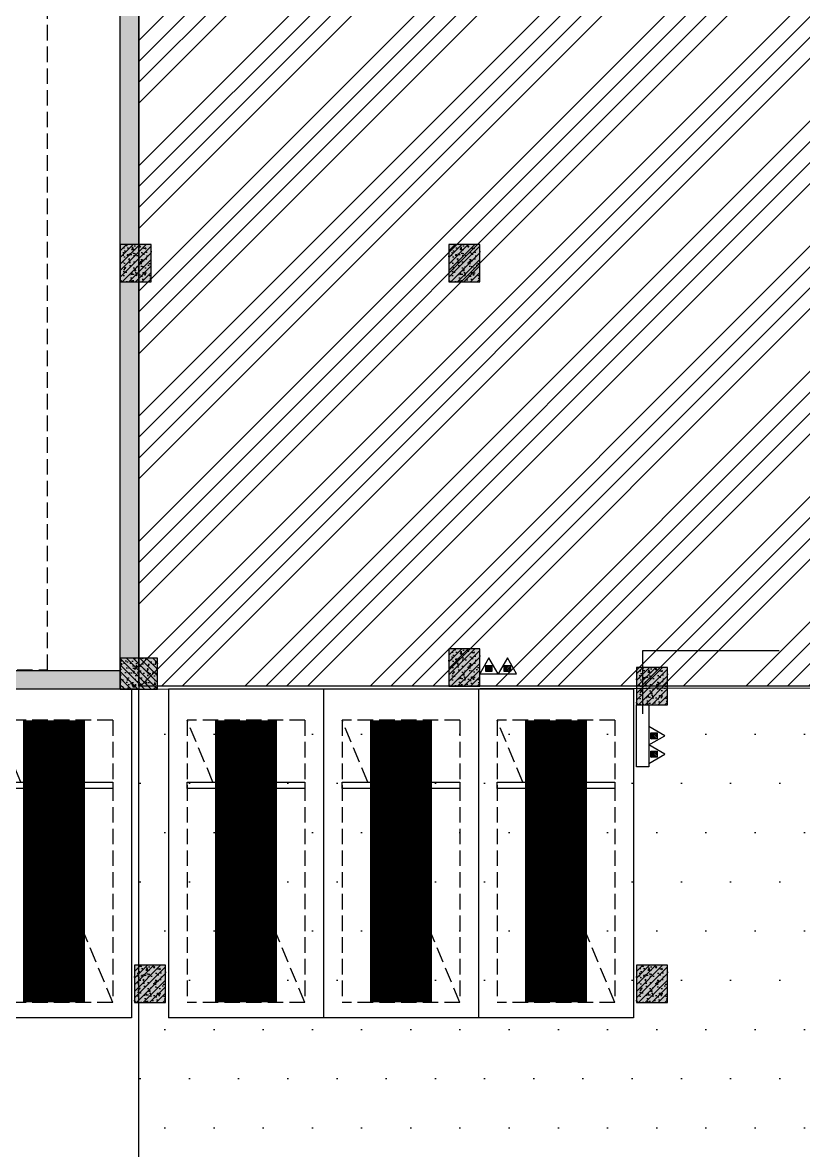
# Model space of a CAD drawing. Extents: x -1338203 to 1886333, y -783476 to 1038610.
# Drawn here: x 705730 to 718330, y 201541 to 219730 of the extents above; entities that cross this region are included whole.
import ezdxf

# ---------------------------------------------------------------- set-up
doc = ezdxf.new("R2010")
doc.units = 0
doc.header["$LTSCALE"] = 1000
doc.header["$MEASUREMENT"] = 0
doc.linetypes.add('A-001-主楼相对位置参照$0$DASH', pattern=[0.35, 0.25, -0.1])
doc.linetypes.add('A-001-平面B2$0$__DASH', pattern=[0.35, 0.25, -0.1])
for name, color, linetype in [('A-001-主楼相对位置参照$0$0G-SITE', 2, 'Continuous'), ('A-001-人防参照B1$0$PUB_HATCH', 8, 'Continuous'), ('A-001-平面参照B1$0$0A-ELEV-PATT', 8, 'Continuous'), ('A-001-平面参照B1$0$AUDIT_D_220531184525-2', 40, 'Continuous'), ('A-001-车位参照B1$0$A-001-车位参照B1$0$0A-P-PKNG-CAR(A)', 43, 'Continuous'), ('p-a-regular', 5, 'Continuous'), ('S001地下一墙柱$0$0S-CW-HATCH', 251, 'Continuous'), ('S001地下一墙柱$0$0S-CW-HATCH-UP', 251, 'Continuous'), ('S001地下一墙柱$0$0S-CW-LINE', 72, 'Continuous'), ('S001地下一墙柱$0$S001地下一墙柱$0$0S-CC-LINE', 52, 'Continuous'), ('S001地下一墙柱$0$S001地下一墙柱$0$0S-CW-HATCH', 251, 'Continuous'), ('S001地下一墙柱$0$S001地下一墙柱$0$0S-CW-HATCH-UP', 251, 'Continuous'), ('负一层消火栓$0$0P-ACC-CS（穿梁）', 5, 'Continuous'), ('负一层消火栓$0$0P-ACC-FH', 7, 'Continuous'), ('负一层消火栓$0$0P-DIM-FH', 3, 'Continuous'), ('负一层消火栓$0$0P-EQUIP-FH', 7, 'Continuous')]:
    doc.layers.add(name, color=color, linetype=linetype)
pattern_1 = [(45, (-10063346.176, -927328.15), (-53.0330086, 53.0330086), []), (50, (-10063346.18, -927328.15), (215.1780548, -18.8256405), [22.5, -247.5]), (355, (-10063346.18, -927328.15), (-41.6254, 225.65764), [18, -198]), (100.4514, (-10063328.24, -927329.72), (173.5528145, 206.8318626), [19.122057, -210.3426336]), (46.1842, (-10063346.18, -927268.15), (320.1723146, -49.655704), [33.75, -371.25]), (96.6356, (-10063319.5, -927272.3), (280.398812, 292.235361), [28.683086, -315.5139]), (351.1842, (-10063346.18, -927268.15), (280.398584, 292.23558), [27, -297]), (21, (-10063316.18, -927283.15), (179.0721156, -120.7856672), [22.5, -247.5]), (326, (-10063316.18, -927283.15), (72.9945996, 217.5450135), [18, -198]), (71.4514, (-10063301.25, -927293.21), (252.0667886, 96.759149), [19.122057, -210.3426336]), (37.5, (-10063346.176, -927328.15), (3.6479566, 99.86815615), [0, -195.6, 0, -201, 0, -198.75]), (7.5, (-10063346.18, -927328.15), (78.9208612, 118.3235136), [0, -114.6, 0, -191.1, 0, -75.75]), (327.5, (-10063413.076, -927328.15), (160.14673085, -6.7664615), [0, -75, 0, -234, 0, -310.5]), (317.5, (-10063443.08, -927328.15), (174.9558508, 30.0314947), [0, -97.5, 0, -155.4, 0, -220.5])]

# ---------------------------------------------------------------- blocks, each defined once
blk = doc.blocks.new('A-001-平面参照B1')
at = {"layer": 'A-001-平面参照B1$0$0A-ELEV-PATT'}
h = blk.add_hatch(dxfattribs=at)
h.set_pattern_fill('DOTS', color=256, scale=500)
h.set_pattern_definition([(0, (-766365.4, -306889.1), (396.875, 793.75), [0, -793.75])])
edge = h.paths.add_edge_path()
edge.add_line((-50226, -116800), (-54206, -116799))
edge.add_line((-54206, -116799), (-54209, -114010))
edge.add_line((-54209, -114010), (-54209, -114010))
edge.add_line((-54209, -114010), (-58760, -114010))
edge.add_line((-58760, -114010), (-58759, -97910))
edge.add_line((-58759, -97910), (-34009, -97860))
edge.add_line((-34009, -97860), (-34009, -116600))
edge.add_line((-34009, -116600), (-42629, -116600))
edge.add_line((-42629, -116600), (-42629, -108960))
edge.add_line((-42629, -108960), (-50229, -111040))
edge.add_line((-50229, -111040), (-50229, -114210))
edge.add_line((-50229, -114210), (-50229, -111040))
at = {"layer": 'A-001-平面参照B1$0$AUDIT_D_220531184525-2'}
for points in [[(-50226, -116750), (-54206, -116749), (-54209, -114010), (-58760, -114010), (-58759, -97910), (-34009, -97860), (-34009, -114210), (-34009, -114210), (-34009, -116600), (-42629, -116600), (-42629, -108960), (-50229, -111040), (-50229, -114210), (-50229, -111040)], [(-50226, -116750), (-54206, -116749), (-54209, -114010), (-58760, -114010), (-58759, -97910), (-34009, -97860), (-34009, -114210), (-34009, -114210), (-34009, -116600), (-38409, -116600), (-38409, -116750), (-42559, -116750), (-42559, -116600), (-42629, -116600), (-42629, -108960), (-50229, -111040), (-50229, -114210), (-50229, -111040)]]:
    blk.add_lwpolyline(points, dxfattribs=at)
blk = doc.blocks.new('A-001-人防参照B1')
at = {"layer": 'A-001-人防参照B1$0$PUB_HATCH'}
h = blk.add_hatch(dxfattribs=at)
h.set_pattern_fill('ANSI34', color=256, scale=150)
h.set_pattern_definition([(45, (-766365.4, -306889.1), (-1010.2788, 1010.2788), []), (45, (-766028.6, -306889.1), (-1010.2788, 1010.2788), []), (45, (-765691.8, -306889.1), (-1010.2788, 1010.2788), []), (45, (-765355.1, -306889.1), (-1010.2788, 1010.2788), [])])
h.paths.add_polyline_path([(-39560, -97860), (-58759, -97860), (-58759, -84753), (-41560, -84753), (-41560, -86453), (-39560, -86453)])
blk.add_lwpolyline([(-39560, -97860), (-58759, -97860), (-58759, -84753), (-41560, -84753), (-41560, -86453), (-39560, -86453)], close=True, dxfattribs=at)
blk = doc.blocks.new('S001地下一墙柱')
at = {"layer": 'S001地下一墙柱$0$0S-CW-HATCH'}
h = blk.add_hatch(color=256, dxfattribs=at)
h.dxf.hatch_style = 1
h.paths.add_polyline_path([(-123589, -20540), (-123339, -20540), (-123339, -24940), (-126089, -24940), (-126089, -72344), (-120789, -72344), (-120789, -77994), (-110774, -77994), (-110774, -97610), (-59059, -97610), (-59059, -97910), (-123129, -97910), (-123129, -97610), (-111024, -97610), (-111024, -78244), (-121039, -78244), (-121039, -72594), (-126339, -72594), (-126340, -24640), (-123589, -24640)])
h = blk.add_hatch(color=256, dxfattribs=at)
h.dxf.hatch_style = 1
h.paths.add_polyline_path([(-59059, -97910), (-59059, -84453), (-42209, -84453), (-42209, -71359), (-34009, -71359), (-28159, -71359), (-28159, -38300), (-33881, -38300), (-33881, -34240), (-54702, -34240), (-54702, -27654), (-49409, -27654), (-49409, -22540), (-42409, -22540), (-42409, -22840), (-49109, -22840), (-49109, -27904), (-54402, -27904), (-54402, -33990), (-33631, -33990), (-33631, -38050), (-27859, -38050), (-27859, -71659), (-41909, -71659), (-41909, -84742), (-58759, -84753), (-58759, -97910)])
at = {"layer": 'S001地下一墙柱$0$0S-CW-HATCH-UP'}
h = blk.add_hatch(dxfattribs=at)
h.set_pattern_fill('钢筋混凝土', color=256, scale=30)
h.set_pattern_definition(pattern_1)
h.paths.add_polyline_path([(-123589, -20540), (-123339, -20540), (-123339, -24940), (-126089, -24940), (-126089, -72344), (-120789, -72344), (-120789, -77994), (-110774, -77994), (-110774, -97610), (-59059, -97610), (-59059, -97910), (-123129, -97910), (-123129, -97610), (-111024, -97610), (-111024, -78244), (-121039, -78244), (-121039, -72594), (-126339, -72594), (-126340, -24640), (-123589, -24640)])
h = blk.add_hatch(dxfattribs=at)
h.set_pattern_fill('钢筋混凝土', color=256, scale=30)
h.set_pattern_definition(pattern_1)
h.paths.add_polyline_path([(-59059, -97910), (-59059, -84453), (-42209, -84453), (-42209, -71359), (-34009, -71359), (-28159, -71359), (-28159, -38300), (-33881, -38300), (-33881, -34240), (-54702, -34240), (-54702, -27654), (-49409, -27654), (-49409, -22540), (-42409, -22540), (-42409, -22840), (-49109, -22840), (-49109, -27904), (-54402, -27904), (-54402, -33990), (-33631, -33990), (-33631, -38050), (-27859, -38050), (-27859, -71659), (-41909, -71659), (-41909, -84742), (-58759, -84753), (-58759, -97910)])
at = {"layer": 'S001地下一墙柱$0$S001地下一墙柱$0$0S-CW-HATCH'}
h = blk.add_hatch(color=256, dxfattribs=at)
h.dxf.hatch_style = 1
h.paths.add_polyline_path([(-58559, -90740), (-59059, -90740), (-59059, -91340), (-58559, -91340)])
h = blk.add_hatch(color=256, dxfattribs=at)
h.dxf.hatch_style = 1
h.paths.add_polyline_path([(-53258, -90740), (-53758, -90740), (-53758, -91340), (-53258, -91340)])
h = blk.add_hatch(color=256, dxfattribs=at)
h.dxf.hatch_style = 1
h.paths.add_polyline_path([(-53258, -97260), (-53758, -97260), (-53758, -97860), (-53258, -97860)])
h = blk.add_hatch(color=256, dxfattribs=at)
h.dxf.hatch_style = 1
h.paths.add_polyline_path([(-58459, -97910), (-58459, -97410), (-59059, -97410), (-59059, -97910)])
h = blk.add_hatch(color=256, dxfattribs=at)
h.dxf.hatch_style = 1
h.paths.add_polyline_path([(-50229, -97560), (-50729, -97560), (-50729, -98160), (-50229, -98160)])
h = blk.add_hatch(color=256, dxfattribs=at)
h.dxf.hatch_style = 1
h.paths.add_polyline_path([(-58329, -102363), (-58829, -102363), (-58829, -102963), (-58329, -102963)])
h = blk.add_hatch(color=256, dxfattribs=at)
h.dxf.hatch_style = 1
h.paths.add_polyline_path([(-50229, -102363), (-50729, -102363), (-50729, -102963), (-50229, -102963)])
at = {"layer": 'S001地下一墙柱$0$S001地下一墙柱$0$0S-CW-HATCH-UP'}
h = blk.add_hatch(dxfattribs=at)
h.set_pattern_fill('钢筋混凝土', color=256, scale=30)
h.set_pattern_definition([(45, (-26248.69, -81788.67), (-53.03301, 53.03301), []), (50, (-26248.7, -81788.67), (215.1781, -18.8256), [22.5, -247.5]), (355, (-26248.7, -81788.67), (-41.6254, 225.6576), [18, -198]), (100.4514, (-26230.76, -81790.24), (173.5528, 206.8319), [19.122, -210.3426]), (46.1842, (-26248.7, -81728.67), (320.1723, -49.6557), [33.75, -371.25]), (96.6356, (-26222, -81732.8), (280.3988, 292.2354), [28.683, -315.514]), (351.1842, (-26248.7, -81728.67), (280.3986, 292.2356), [27, -297]), (21, (-26218.7, -81743.67), (179.0721, -120.7857), [22.5, -247.5]), (326, (-26218.7, -81743.67), (72.9946, 217.545), [18, -198]), (71.4514, (-26203.77, -81753.74), (252.0668, 96.7591), [19.122, -210.3426]), (37.5, (-26248.69, -81788.67), (3.64796, 99.86816), [0, -195.6, 0, -201, 0, -198.75]), (7.5, (-26248.69, -81788.67), (78.92086, 118.3235), [0, -114.6, 0, -191.1, 0, -75.75]), (327.5, (-26315.59, -81788.67), (160.14673, -6.76646), [0, -75, 0, -234, 0, -310.5]), (317.5, (-26345.59, -81788.67), (174.95585, 30.0315), [0, -97.5, 0, -155.4, 0, -220.5])])
h.paths.add_polyline_path([(-58559, -90740), (-59059, -90740), (-59059, -91340), (-58559, -91340)])
h = blk.add_hatch(dxfattribs=at)
h.set_pattern_fill('钢筋混凝土', color=256, scale=30)
h.set_pattern_definition([(45, (-20947.69, -81788.67), (-53.03301, 53.03301), []), (50, (-20947.7, -81788.67), (215.1781, -18.8256), [22.5, -247.5]), (355, (-20947.7, -81788.67), (-41.6254, 225.6576), [18, -198]), (100.4514, (-20929.76, -81790.24), (173.5528, 206.8319), [19.122, -210.3426]), (46.1842, (-20947.7, -81728.67), (320.1723, -49.6557), [33.75, -371.25]), (96.6356, (-20921, -81732.8), (280.3988, 292.2354), [28.683, -315.514]), (351.1842, (-20947.7, -81728.67), (280.3986, 292.2356), [27, -297]), (21, (-20917.7, -81743.67), (179.0721, -120.7857), [22.5, -247.5]), (326, (-20917.7, -81743.67), (72.9946, 217.545), [18, -198]), (71.4514, (-20902.77, -81753.74), (252.0668, 96.7591), [19.122, -210.3426]), (37.5, (-20947.69, -81788.67), (3.64796, 99.86816), [0, -195.6, 0, -201, 0, -198.75]), (7.5, (-20947.69, -81788.67), (78.92086, 118.3235), [0, -114.6, 0, -191.1, 0, -75.75]), (327.5, (-21014.59, -81788.67), (160.14673, -6.76646), [0, -75, 0, -234, 0, -310.5]), (317.5, (-21044.59, -81788.67), (174.95585, 30.0315), [0, -97.5, 0, -155.4, 0, -220.5])])
h.paths.add_polyline_path([(-53258, -90740), (-53758, -90740), (-53758, -91340), (-53258, -91340)])
h = blk.add_hatch(dxfattribs=at)
h.set_pattern_fill('钢筋混凝土', color=256, scale=30)
h.set_pattern_definition([(45, (-20947.69, -88308.62), (-53.03301, 53.03301), []), (50, (-20947.7, -88308.62), (215.1781, -18.8256), [22.5, -247.5]), (355, (-20947.7, -88308.62), (-41.6254, 225.6576), [18, -198]), (100.4514, (-20929.76, -88310.19), (173.5528, 206.8319), [19.122, -210.3426]), (46.1842, (-20947.7, -88248.62), (320.1723, -49.6557), [33.75, -371.25]), (96.6356, (-20921, -88252.76), (280.3988, 292.2354), [28.683, -315.514]), (351.1842, (-20947.7, -88248.62), (280.3986, 292.2356), [27, -297]), (21, (-20917.7, -88263.62), (179.0721, -120.7857), [22.5, -247.5]), (326, (-20917.7, -88263.62), (72.9946, 217.545), [18, -198]), (71.4514, (-20902.77, -88273.68), (252.0668, 96.7591), [19.122, -210.3426]), (37.5, (-20947.69, -88308.62), (3.64796, 99.86816), [0, -195.6, 0, -201, 0, -198.75]), (7.5, (-20947.69, -88308.62), (78.92086, 118.3235), [0, -114.6, 0, -191.1, 0, -75.75]), (327.5, (-21014.59, -88308.62), (160.14673, -6.76646), [0, -75, 0, -234, 0, -310.5]), (317.5, (-21044.59, -88308.62), (174.95585, 30.0315), [0, -97.5, 0, -155.4, 0, -220.5])])
h.paths.add_polyline_path([(-53258, -97260), (-53758, -97260), (-53758, -97860), (-53258, -97860)])
h = blk.add_hatch(dxfattribs=at)
h.set_pattern_fill('钢筋混凝土', color=256, scale=30, angle=-90)
h.set_pattern_definition([(315, (-49507.65, -130220.75), (53.03301, 53.03301), []), (320, (-49507.65, -130220.75), (-18.8256, -215.1781), [22.5, -247.5]), (265, (-49507.65, -130220.75), (225.6576, 41.6254), [18, -198]), (10.4514, (-49509.22, -130238.68), (206.8319, -173.5528), [19.122, -210.3426]), (316.1842, (-49447.65, -130220.75), (-49.6557, -320.1723), [33.75, -371.25]), (6.6356, (-49451.8, -130247.43), (292.2354, -280.3988), [28.683, -315.514]), (261.1842, (-49447.65, -130220.75), (292.2356, -280.3986), [27, -297]), (291, (-49462.65, -130250.75), (-120.7857, -179.0721), [22.5, -247.5]), (236, (-49462.65, -130250.75), (217.545, -72.9946), [18, -198]), (341.4514, (-49472.71, -130265.67), (96.7591, -252.0668), [19.122, -210.3426]), (307.5, (-49507.65, -130220.75), (99.86816, -3.64796), [0, -195.6, 0, -201, 0, -198.75]), (277.5, (-49507.65, -130220.75), (118.3235, -78.92086), [0, -114.6, 0, -191.1, 0, -75.75]), (237.5, (-49507.65, -130153.85), (-6.76646, -160.14673), [0, -75, 0, -234, 0, -310.5]), (227.5, (-49507.65, -130123.85), (30.0315, -174.95585), [0, -97.5, 0, -155.4, 0, -220.5])])
h.paths.add_polyline_path([(-58459, -97910), (-58459, -97410), (-59059, -97410), (-59059, -97910)])
h = blk.add_hatch(dxfattribs=at)
h.set_pattern_fill('钢筋混凝土', color=256, scale=30)
h.set_pattern_definition([(45, (-17918.04, -88608.29), (-53.03301, 53.03301), []), (50, (-17918.04, -88608.29), (215.1781, -18.8256), [22.5, -247.5]), (355, (-17918.04, -88608.29), (-41.6254, 225.6576), [18, -198]), (100.4514, (-17900.1, -88609.86), (173.5528, 206.8319), [19.122, -210.3426]), (46.1842, (-17918.04, -88548.3), (320.1723, -49.6557), [33.75, -371.25]), (96.6356, (-17891.36, -88552.43), (280.3988, 292.2354), [28.683, -315.514]), (351.1842, (-17918.04, -88548.3), (280.3986, 292.2356), [27, -297]), (21, (-17888.04, -88563.29), (179.0721, -120.7857), [22.5, -247.5]), (326, (-17888.04, -88563.29), (72.9946, 217.545), [18, -198]), (71.4514, (-17873.11, -88573.35), (252.0668, 96.7591), [19.122, -210.3426]), (37.5, (-17918.04, -88608.29), (3.64796, 99.86816), [0, -195.6, 0, -201, 0, -198.75]), (7.5, (-17918.04, -88608.29), (78.92086, 118.3235), [0, -114.6, 0, -191.1, 0, -75.75]), (327.5, (-17984.94, -88608.29), (160.14673, -6.76646), [0, -75, 0, -234, 0, -310.5]), (317.5, (-18014.94, -88608.29), (174.95585, 30.0315), [0, -97.5, 0, -155.4, 0, -220.5])])
h.paths.add_polyline_path([(-50229, -97560), (-50729, -97560), (-50729, -98160), (-50229, -98160)])
h = blk.add_hatch(dxfattribs=at)
h.set_pattern_fill('钢筋混凝土', color=256, scale=30)
h.set_pattern_definition([(45, (-26018.04, -93411.16), (-53.03301, 53.03301), []), (50, (-26018.04, -93411.16), (215.1781, -18.8256), [22.5, -247.5]), (355, (-26018.04, -93411.16), (-41.6254, 225.6576), [18, -198]), (100.4514, (-26000.1, -93412.73), (173.5528, 206.8319), [19.122, -210.3426]), (46.1842, (-26018.04, -93351.16), (320.1723, -49.6557), [33.75, -371.25]), (96.6356, (-25991.36, -93355.3), (280.3988, 292.2354), [28.683, -315.514]), (351.1842, (-26018.04, -93351.16), (280.3986, 292.2356), [27, -297]), (21, (-25988.04, -93366.16), (179.0721, -120.7857), [22.5, -247.5]), (326, (-25988.04, -93366.16), (72.9946, 217.545), [18, -198]), (71.4514, (-25973.11, -93376.23), (252.0668, 96.7591), [19.122, -210.3426]), (37.5, (-26018.04, -93411.16), (3.64796, 99.86816), [0, -195.6, 0, -201, 0, -198.75]), (7.5, (-26018.04, -93411.16), (78.92086, 118.3235), [0, -114.6, 0, -191.1, 0, -75.75]), (327.5, (-26084.94, -93411.16), (160.14673, -6.76646), [0, -75, 0, -234, 0, -310.5]), (317.5, (-26114.94, -93411.16), (174.95585, 30.0315), [0, -97.5, 0, -155.4, 0, -220.5])])
h.paths.add_polyline_path([(-58329, -102363), (-58829, -102363), (-58829, -102963), (-58329, -102963)])
h = blk.add_hatch(dxfattribs=at)
h.set_pattern_fill('钢筋混凝土', color=256, scale=30)
h.set_pattern_definition([(45, (-17918.04, -93411.16), (-53.03301, 53.03301), []), (50, (-17918.04, -93411.16), (215.1781, -18.8256), [22.5, -247.5]), (355, (-17918.04, -93411.16), (-41.6254, 225.6576), [18, -198]), (100.4514, (-17900.1, -93412.73), (173.5528, 206.8319), [19.122, -210.3426]), (46.1842, (-17918.04, -93351.16), (320.1723, -49.6557), [33.75, -371.25]), (96.6356, (-17891.36, -93355.3), (280.3988, 292.2354), [28.683, -315.514]), (351.1842, (-17918.04, -93351.16), (280.3986, 292.2356), [27, -297]), (21, (-17888.04, -93366.16), (179.0721, -120.7857), [22.5, -247.5]), (326, (-17888.04, -93366.16), (72.9946, 217.545), [18, -198]), (71.4514, (-17873.11, -93376.23), (252.0668, 96.7591), [19.122, -210.3426]), (37.5, (-17918.04, -93411.16), (3.64796, 99.86816), [0, -195.6, 0, -201, 0, -198.75]), (7.5, (-17918.04, -93411.16), (78.92086, 118.3235), [0, -114.6, 0, -191.1, 0, -75.75]), (327.5, (-17984.94, -93411.16), (160.14673, -6.76646), [0, -75, 0, -234, 0, -310.5]), (317.5, (-18014.94, -93411.16), (174.95585, 30.0315), [0, -97.5, 0, -155.4, 0, -220.5])])
h.paths.add_polyline_path([(-50229, -102363), (-50729, -102363), (-50729, -102963), (-50229, -102963)])
at = {"layer": 'S001地下一墙柱$0$0S-CW-LINE', "elevation": 0, "flags": 128}
blk.add_lwpolyline([(-123589, -20540), (-123339, -20540), (-123339, -24940), (-126089, -24940), (-126089, -72344), (-120789, -72344), (-120789, -77994), (-110774, -77994), (-110774, -97610), (-59059, -97610), (-59059, -97910), (-123129, -97910), (-123129, -97610), (-111024, -97610), (-111024, -78244), (-121039, -78244), (-121039, -72594), (-126339, -72594), (-126340, -24640), (-123589, -24640)], close=True, dxfattribs=at)
blk.add_lwpolyline([(-27859, -38050), (-27859, -71659), (-27859, -71659), (-27859, -71659), (-41909, -71659), (-41909, -84742), (-58759, -84753), (-58759, -97910), (-59059, -97910), (-59059, -84453), (-42209, -84453), (-42209, -71359), (-34009, -71359), (-28159, -71359), (-28159, -71359), (-28159, -38300)], dxfattribs=at)
at = {"layer": 'S001地下一墙柱$0$S001地下一墙柱$0$0S-CC-LINE'}
for points in [[(-58559, -90740), (-59059, -90740), (-59059, -91340), (-58559, -91340)], [(-53258, -90740), (-53758, -90740), (-53758, -91340), (-53258, -91340)], [(-53258, -97260), (-53758, -97260), (-53758, -97860), (-53258, -97860)], [(-50229, -97560), (-50729, -97560), (-50729, -98160), (-50229, -98160)], [(-58329, -102363), (-58829, -102363), (-58829, -102963), (-58329, -102963)], [(-50229, -102363), (-50729, -102363), (-50729, -102963), (-50229, -102963)]]:
    blk.add_lwpolyline(points, close=True, dxfattribs=at)
at = {"layer": 'S001地下一墙柱$0$S001地下一墙柱$0$0S-CC-LINE', "elevation": 0}
blk.add_lwpolyline([(-58459, -97910), (-58459, -97410), (-59059, -97410), (-59059, -97910)], close=True, dxfattribs=at)
blk = doc.blocks.new('负一层消火栓$0$$TwtSys$00000546')
h = blk.add_hatch()
h.set_pattern_fill('ANSI31', color=256, scale=200, style=0)
h.set_pattern_definition([(45, (-38543.802, -6670.83), (-17.67767, 17.67767), [])])
h.paths.add_polyline_path([(-65, 174), (65, 174), (65, 44), (-65, 44)])
for points in [[(0, 344), (-198, 0), (198, 0)], [(-65, 174), (65, 174), (65, 44), (-65, 44)]]:
    blk.add_lwpolyline(points, close=True)
blk = doc.blocks.new('负一层消火栓$0$A$C2b35d76f')
at = {"layer": '负一层消火栓$0$0P-ACC-FH'}
blk.add_lwpolyline([(-50529, -99160), (-50729, -99160), (-50729, -98160), (-50529, -98160)], close=True, dxfattribs=at)
at = {"layer": '负一层消火栓$0$0P-EQUIP-FH', "xscale": 0.75, "yscale": 0.75, "zscale": 0.75, "rotation": 270}
for p in [(-50529, -98661, 800), (-50529, -98958, 800)]:
    blk.add_blockref('负一层消火栓$0$$TwtSys$00000546', p, dxfattribs=at)
blk = doc.blocks.new('负一层消火栓')
at = {"layer": '负一层消火栓$0$0P-DIM-FH'}
for p, q in [((-50629, -98310, 800), (-50629, -97287, 800)), ((-50629, -97287, 800), (-48426, -97287, 800))]:
    blk.add_line(p, q, dxfattribs=at)
at = {"layer": '负一层消火栓$0$0P-ACC-CS（穿梁）'}
blk.add_blockref('负一层消火栓$0$A$C2b35d76f', (0, 0), dxfattribs=at)
at = {"layer": '负一层消火栓$0$0P-EQUIP-FH', "xscale": 0.75, "yscale": 0.75, "zscale": 0.75}
for p in [(-53111, -97660), (-52813, -97660)]:
    blk.add_blockref('负一层消火栓$0$$TwtSys$00000546', p, dxfattribs=at)
at = {"layer": '负一层消火栓$0$0P-EQUIP-FH', "xscale": 0.75, "yscale": 0.75, "zscale": 0.75, "rotation": 270}
for p in [(-50529, -98661, 800), (-50529, -98958, 800)]:
    blk.add_blockref('负一层消火栓$0$$TwtSys$00000546', p, dxfattribs=at)
blk = doc.blocks.new('A-001-车位参照B1$0$A-001-车位参照B1$0$A-001-车位参照B1$0$ddd')
for p, q in [((0, 2500), (5300, 2500)), ((0, 2500), (0, 0)), ((5300, 2500), (5300, 0)), ((0, 0), (5300, 0))]:
    blk.add_line(p, q)
at = {"linetype": 'A-001-平面B2$0$__DASH'}
for p, q in [((500, 2200), (500, 300)), ((500, 2200), (5050, 2200)), ((5050, 2200), (5050, 300)), ((500, 300), (5050, 300))]:
    blk.add_line(p, q, dxfattribs=at)
blk.add_lwpolyline([(5050, 2200), (500, 300)], dxfattribs=at)
blk.add_lwpolyline([(1500, 300), (1500, 2200), (1600, 2200), (1600, 300)], close=True)
at = {"layer": 'p-a-regular', "ltscale": 0.002, "const_width": 1000}
blk.add_lwpolyline([(500, 1250), (5050, 1250)], dxfattribs=at)
blk = doc.blocks.new('A-001-主楼相对位置参照')
at = {"layer": 'A-001-主楼相对位置参照$0$0G-SITE', "linetype": 'A-001-主楼相对位置参照$0$DASH'}
blk.add_lwpolyline([(-110774, -71476), (-110774, -97598), (-60233, -97598), (-60233, -71436), (-28181, -71359), (-28181, -39250), (-59195, -34274), (-59199, -4282), (-94668, -4272), (-94605, -34368), (-126089, -33751), (-126089, -71447), (-110774, -71476)], dxfattribs=at)

msp = doc.modelspace()

# ---------------------------------------------------------------- block references
at = {"ltscale": 0.002}
for name in ['S001地下一墙柱', 'A-001-主楼相对位置参照', '负一层消火栓']:
    msp.add_blockref(name, (766365.4, 306889.1), dxfattribs=at)
for name in ['A-001-平面参照B1', 'A-001-人防参照B1']:
    msp.add_blockref(name, (766365.4, 306889.1))
at = {"layer": 'A-001-车位参照B1$0$A-001-车位参照B1$0$0A-P-PKNG-CAR(A)', "linetype": 'Continuous', "rotation": 270.0027235406081}
for p in [(704986.7, 208978.9), (708086.7, 208978.9), (710586.7, 208978.8), (713086.7, 208978.9)]:
    msp.add_blockref('A-001-车位参照B1$0$A-001-车位参照B1$0$A-001-车位参照B1$0$ddd', p, dxfattribs=at)

doc.saveas('drawing.dxf')
